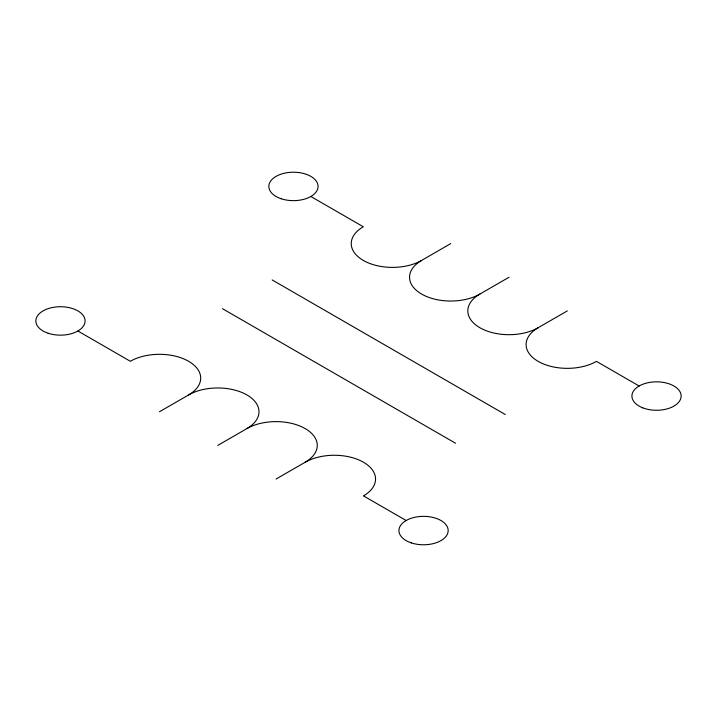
<?xml version="1.0" encoding="UTF-8"?>
<svg xmlns="http://www.w3.org/2000/svg" width="717" height="717" viewBox="0 0 717 717"><rect width="100%" height="100%" fill="white"/><g stroke="black" fill="none" stroke-linecap="round" stroke-linejoin="round"><path stroke-width="1.08" d="M159.479 411.755L188.616 394.933A41.219 23.795 0 0 1 246.908 394.933A41.219 23.795 0 0 1 246.908 428.587L217.762 445.409M310.855 196.485L363.313 226.769A41.219 23.795 0 0 0 363.313 260.423A41.219 23.795 0 0 0 421.605 260.423L450.742 243.592M421.605 260.423A41.219 23.795 0 0 0 421.605 294.069A41.219 23.795 0 0 0 479.888 294.069L509.034 277.246M276.045 479.055L305.191 462.232A41.219 23.795 0 0 1 363.474 462.232A41.219 23.795 0 0 1 363.474 495.886M479.888 294.069A41.219 23.795 0 0 0 479.888 327.723A41.219 23.795 0 0 0 538.171 327.723L567.317 310.9M596.947 361.655L639.125 386.006M272.182 279.944L505.324 414.551M222.44 308.66L455.582 443.267M77.875 330.994L130.333 361.278A41.219 23.795 0 0 1 188.616 361.278A41.219 23.795 0 0 1 188.616 394.933M363.967 496.164L406.145 520.515M596.463 361.377A41.219 23.795 0 0 1 538.171 361.377A41.219 23.795 0 0 1 538.171 327.723M246.908 428.587A41.219 23.795 0 0 1 305.191 428.587A41.219 23.795 0 0 1 305.191 462.232M281.145 198.743A24.62 14.215 0 0 0 318.07 186.429A24.62 14.215 0 0 0 281.145 174.123A24.62 14.215 0 0 0 281.145 198.743M642.737 407.83A24.62 14.215 0 0 0 681.087 397.066A24.62 14.215 0 0 0 645.775 383.272A24.62 14.215 0 0 0 642.737 407.83M411.244 542.877A24.62 14.215 0 0 0 448.17 530.571A24.62 14.215 0 0 0 411.244 518.257A24.62 14.215 0 0 0 411.244 542.877M48.156 333.253A24.62 14.215 0 0 0 85.09 320.947A24.62 14.215 0 0 0 48.156 308.633A24.62 14.215 0 0 0 48.156 333.253"/></g></svg>
